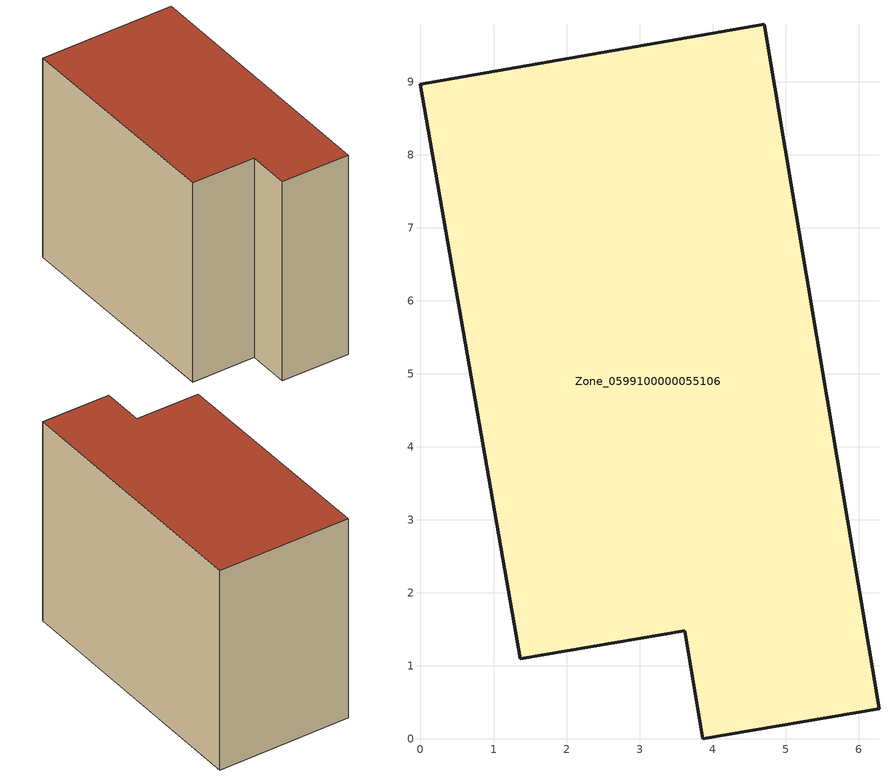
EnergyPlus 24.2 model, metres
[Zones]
Zone_0599100000055106
 floor ground (C_G): 3.62,1.48 1.37,1.1 0,8.97 4.71,9.79 6.28,0.41 3.87,0 z0
 wall outside (C_F): 4.71,9.79 0,8.97 1.37,1.1 3.62,1.48 3.87,0 6.28,0.41 4.71,9.79 z0:7.47
 roof outside (C_R): 3.87,0 6.28,0.41 4.71,9.79 0,8.97 1.37,1.1 3.62,1.48 z7.47
[BUILDING]
Pand.0599100000055106: North Axis=0; Terrain=City; Loads Convergence Tolerance Value=0.04; Temperature Convergence Tolerance Value=0.4; Solar Distribution=FullExterior; Maximum Number of Warmup Days=25; Minimum Number of Warmup Days=1
[Site:Location]
Rotterdam.The.Hague.AP_ZH_NLD Design_Conditions: Latitude=51.96; Longitude=4.45; Time Zone=1; Elevation=-4.5
[SITE:GROUNDTEMPERATURE:BUILDINGSURFACE]
18, 18, 18, 18, 18, 18, 18, 18, 18, 18, 18, 18
[MATERIAL] Thermal Absorptance=0.9; Solar Absorptance=0.7; Visible Absorptance=0.7
Name | Roughness | Thickness | Conductivity | Density | Specific Heat
G.TC.1946 | MediumSmooth | 0.15 | 1 | 540 | 1210
F.TC.1946 | Rough | 0.3 | 0.857143 | 1920 | 840
R.TC.1946 | MediumRough | 0.2 | 0.909091 | 1500 | 1000
[CONSTRUCTION]
C_G: G.TC.1946
C_F: F.TC.1946
C_R: R.TC.1946
[ZONE]
Zone_0599100000055106: Type=1; Multiplier=1; Ceiling Height=Autocalculate; Volume=Autocalculate; Floor Area=autocalculate; Part of Total Floor Area=Yes
[ZONEINFILTRATION:DESIGNFLOWRATE]
Infil_Zone_0599100000055106: Zone or ZoneList or Space or SpaceList=Zone_0599100000055106; Schedule=AlwaysOn; Design Flow Rate Calculation Method=Flow/Area; Flow Rate per Floor Area=0.003; Constant Term Coefficient=1; Temperature Term Coefficient=0; Velocity Term Coefficient=0; Velocity Squared Term Coefficient=0
[HVACTEMPLATE:ZONE:IDEALLOADSAIRSYSTEM]
Zone_0599100000055106: Maximum Heating Supply Air Temperature=50; Minimum Cooling Supply Air Temperature=13; Maximum Heating Supply Air Humidity Ratio=0.0156; Minimum Cooling Supply Air Humidity Ratio=0.0077; Heating Limit=NoLimit; Cooling Limit=NoLimit; Dehumidification Control Type=ConstantSensibleHeatRatio; Cooling Sensible Heat Ratio=0.7; Dehumidification Setpoint=60; Humidification Control Type=None; Humidification Setpoint=30; Outdoor Air Method=None; Outdoor Air Flow Rate per Person=0.00944; Outdoor Air Flow Rate per Zone Floor Area=0; Outdoor Air Flow Rate per Zone=0; Demand Controlled Ventilation Type=None; Outdoor Air Economizer Type=NoEconomizer; Heat Recovery Type=None; Sensible Heat Recovery Effectiveness=0.7; Latent Heat Recovery Effectiveness=0.65
[ZONECONTROL:THERMOSTAT]
ThermostatControl_Zone_0599100000055106: Zone or ZoneList=Zone_0599100000055106; Control Type Schedule=DualSetpointControlType; Control 1=Thermostat_Zone_0599100000055106; Temperature Difference Between Cutout And Setpoint=0
[THERMOSTATSETPOINT:DUALSETPOINT]
Thermostat_Zone_0599100000055106: Heating Setpoint Temperature Schedule=HeatingSetpoint_Zone_0599100000055106; Cooling Setpoint Temperature Schedule=CoolingSetpoint_Zone_0599100000055106
[SCHEDULE:COMPACT]
HeatingSetpoint_Zone_0599100000055106: Through: 12/31, For: AllDays, Until: 24:00, 21
CoolingSetpoint_Zone_0599100000055106: Through: 12/31, For: AllDays, Until: 24:00, 24
DualSetpointControlType: Through: 12/31, For: AllDays, Until: 24:00, 4
AlwaysOn: Through: 12/31, For: AllDays, Until: 24:00, 1
